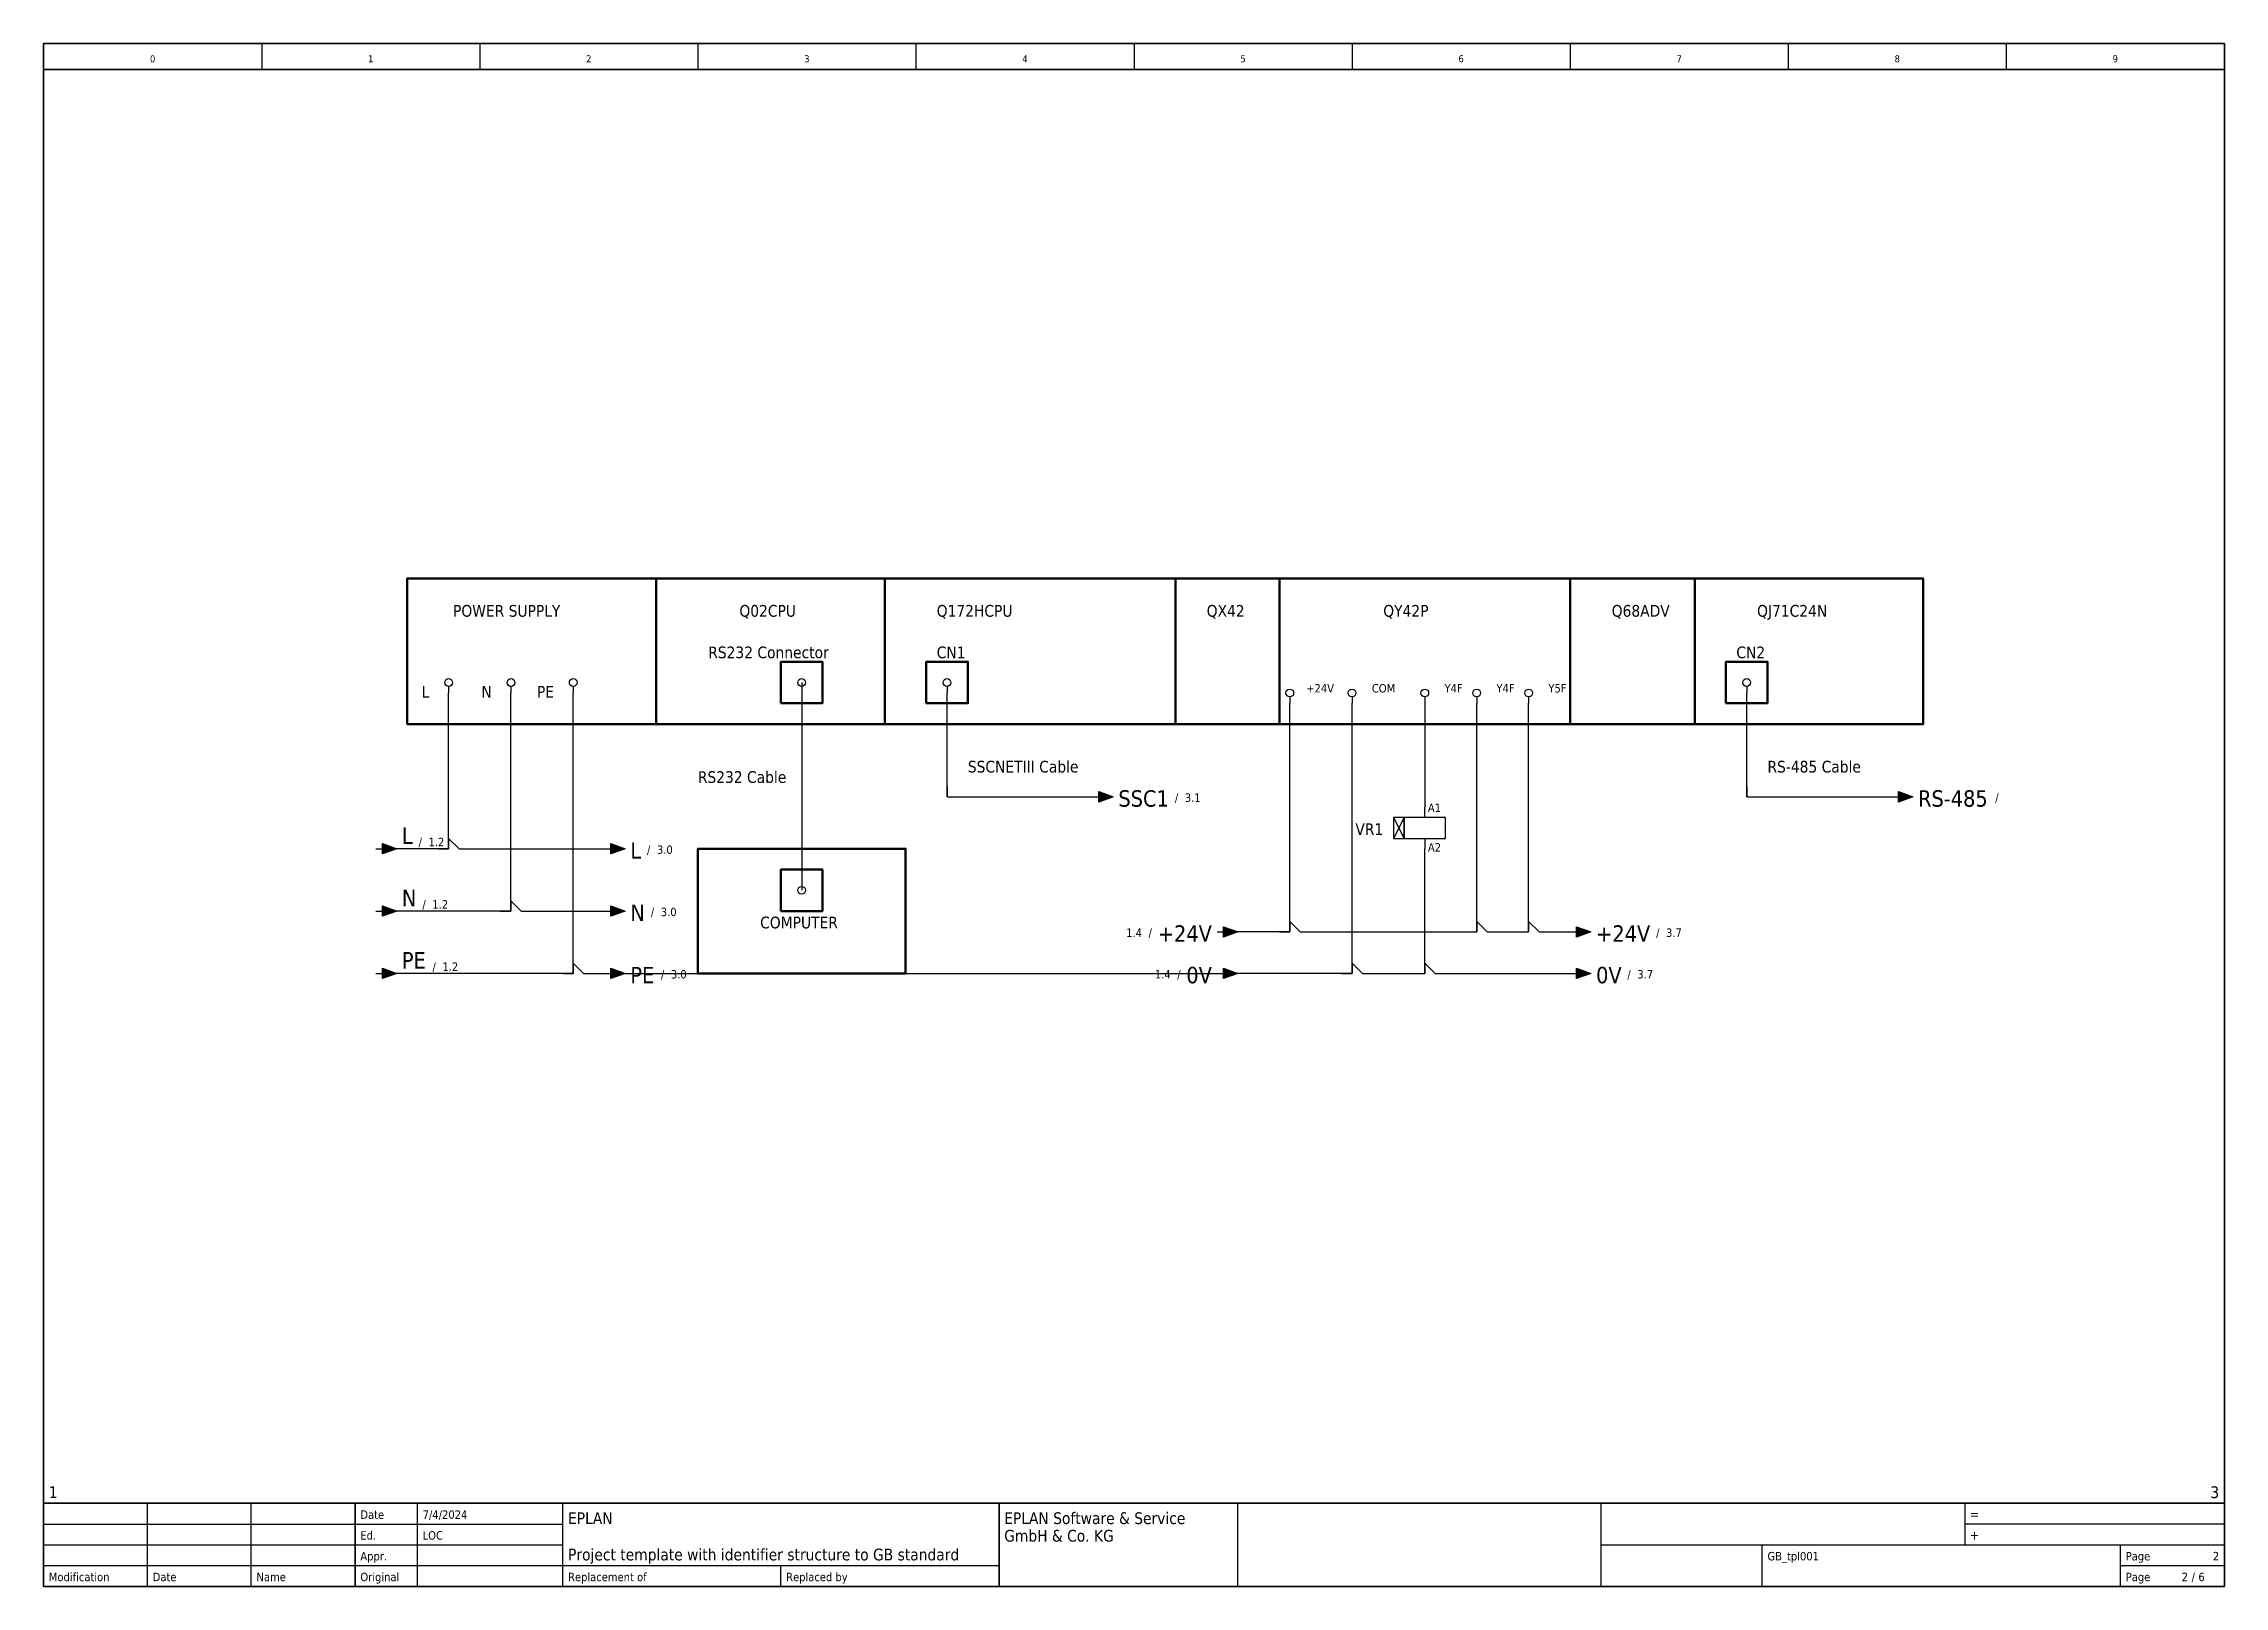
# Model space of a CAD drawing. Header units: millimetres. Extents: x 0 to 420, y 0 to 297.
import ezdxf
from ezdxf.enums import TextEntityAlignment as Align

# ---------------------------------------------------------------- set-up
doc = ezdxf.new("R2010")
doc.units = ezdxf.units.MM
for name, color, linetype, lineweight in [('EPLAN100', 7, 'Continuous', 50), ('EPLAN108', 5, 'Continuous', 35), ('EPLAN201', 7, 'Continuous', 35), ('EPLAN300', 5, 'Continuous', 25), ('EPLAN311', 1, 'Continuous', 25), ('EPLAN400', 5, 'Continuous', 35), ('EPLAN403', 5, 'Continuous', 35), ('EPLAN408', 5, 'Continuous', 35), ('EPLAN420', 7, 'Continuous', 35), ('EPLAN421', 5, 'Continuous', 35), ('EPLAN422', 7, 'Continuous', 35), ('EPLAN434', 7, 'Continuous', 35), ('EPLAN440', 73, 'Continuous', 35), ('EPLAN442', 73, 'Continuous', 35), ('EPLAN451', 7, 'Continuous', 35), ('EPLAN452', 7, 'Continuous', 35), ('EPLAN453', 7, 'Continuous', 35), ('EPLAN500', 7, 'Continuous', 35), ('EPLAN501', 7, 'Continuous', 35), ('EPLAN502', 7, 'Continuous', 35), ('EPLAN503', 7, 'Continuous', 35), ('EPLAN504', 7, 'Continuous', 35), ('EPLAN512', 3, 'Continuous', 35)]:
    doc.layers.add(name, color=color, linetype=linetype, lineweight=lineweight)
doc.styles.add('Tahoma', font='')
doc.styles.get('Tahoma').set_extended_font_data('Tahoma')

# ---------------------------------------------------------------- blocks, each defined once
blk = doc.blocks.new('EPLFRAME')
at = {"layer": 'EPLAN201', "linetype": 'Continuous', "lineweight": 25, "ltscale": 4}
for p, q in [((42, 297), (42, 292)), ((84, 297), (84, 292)), ((126, 297), (126, 292)), ((168, 297), (168, 292)), ((210, 297), (210, 292)), ((252, 297), (252, 292)), ((294, 297), (294, 292)), ((336, 297), (336, 292)), ((378, 297), (378, 292)), ((20, 0), (20, 16)), ((40, 0), (40, 16)), ((72, 0), (72, 16)), ((100, 0), (100, 16)), ((230, 0), (230, 16)), ((300, 0), (300, 16)), ((370, 16), (370, 8)), ((0, 12), (100, 12)), ((420, 12), (370, 12)), ((0, 8), (100, 8)), ((300, 8), (420, 8)), ((331, 0), (331, 8)), ((400, 0), (400, 8)), ((0, 4), (184, 4)), ((142, 0), (142, 4)), ((400, 4), (420, 4))]:
    blk.add_line(p, q, dxfattribs=at)
at = {"layer": 'EPLAN201', "linetype": 'Continuous', "lineweight": 35, "ltscale": 4}
for p, q in [((0, 292), (420, 292)), ((0, 16), (420, 16)), ((60, 0), (60, 16)), ((184, 0), (184, 16))]:
    blk.add_line(p, q, dxfattribs=at)
blk.add_lwpolyline([(0, 0), (420, 0), (420, 297), (0, 297)], close=True, dxfattribs=at)
at = {"layer": 'EPLAN201', "style": 'Tahoma'}
for s, height, p in [('Date', 1.625, (61, 13)), ('=', 1.81, (371, 13)), ('Ed.', 1.625, (61, 9)), ('+', 1.81, (371, 9)), ('Appr.', 1.625, (61, 5)), ('Page', 1.625, (401, 5)), ('Modification', 1.6254, (1, 1)), ('Date', 1.625, (21, 1)), ('Name', 1.625, (41, 1)), ('Original', 1.625, (61, 1)), ('Replacement of', 1.6254, (101, 1)), ('Replaced by', 1.6254, (143, 1)), ('Page', 1.625, (401, 1))]:
    blk.add_text(s, height=height, dxfattribs=at).set_placement(p)
blk.add_text('/', height=1.63, dxfattribs=at).set_placement((414, 1), align=Align.CENTER)
at = {"layer": 'EPLAN451', "style": 'Tahoma'}
for tag, p, height in [('14_10014', (101, 12), 2.26), ('14_10015', (185, 12), 2.26), ('14_10011', (101, 5), 2.26), ('14_10013', (332, 5), 1.63), ('14_10151', (73, 1), 1.63), ('14_10300', (415, 1), 1.63)]:
    blk.add_attdef(tag, p, '', height=height, dxfattribs=at)
blk.add_attdef('4_25020', text='', height=1.63, dxfattribs=at).set_placement((413, 1), align=Align.RIGHT)
at = {"layer": 'EPLAN452', "style": 'Tahoma'}
for tag, p, height in [('4_11041', (1, 17), 2.26), ('4_11071[1]', (1, 13), 1.63), ('4_11074[1]', (21, 13), 1.63), ('4_11070[1]', (41, 13), 1.63), ('4_11024', (73, 13), 1.63), ('4_11011', (231, 12), 2.26), ('4_11030', (301, 12), 2.26), ('4_1120', (374, 13), 1.63), ('4_11071[2]', (1, 9), 1.63), ('4_11074[2]', (21, 9), 1.63), ('4_11070[2]', (41, 9), 1.63), ('4_11022', (73, 9), 1.63), ('4_1220', (374, 9), 1.63), ('4_11071[3]', (1, 5), 1.63), ('4_11074[3]', (21, 5), 1.63), ('4_11070[3]', (41, 5), 1.63), ('4_11080', (73, 5), 1.63), ('4_11059', (301, 5), 1.63)]:
    blk.add_attdef(tag, p, '', height=height, dxfattribs=at)
for tag, height, p in [('4_11040', 2.26, (419, 17)), ('4_11000', 1.63, (419, 5)), ('4_11085', 1.63, (141, 1)), ('4_11086', 1.63, (183, 1))]:
    blk.add_attdef(tag, text='', height=height, dxfattribs=at).set_placement(p, align=Align.RIGHT)
at = {"layer": 'EPLAN453', "style": 'Tahoma'}
for tag, p in [('53_19005_1', (21, 293)), ('53_19005', (63, 293)), ('53_19005_8', (105, 293)), ('53_19005_6', (147, 293)), ('53_19005_7', (189, 293)), ('53_19005_9', (231, 293)), ('53_19005_3', (273, 293)), ('53_19005_2', (315, 293)), ('53_19005_4', (357, 293)), ('53_19005_5', (399, 293))]:
    blk.add_attdef(tag, text='', height=1.35, dxfattribs=at).set_placement(p, align=Align.BOTTOM_CENTER)
blk = doc.blocks.new('EPLSYM_LibraryGB_symbol_Symbol1410_Variant0_Placement1')
at = {"layer": 'EPLAN300', "ltscale": 4}
blk.add_line((0, -0.75), (0, -2), dxfattribs=at)
at = {"layer": 'EPLAN300', "linetype": 'Continuous', "ltscale": 4}
blk.add_circle((0, 0), 0.75, dxfattribs=at)
at = {"layer": 'EPLAN408', "style": 'Tahoma'}
blk.add_attdef('17_20010', text='', height=2.2575, dxfattribs=at).set_placement((-3.7, -0.6515), align=Align.TOP_RIGHT)
at = {"layer": 'EPLAN422', "style": 'Tahoma'}
blk.add_attdef('17_20030', text='', height=3.1605, dxfattribs=at).set_placement((1.4, -1.0321), align=Align.TOP_LEFT)
at = {"layer": 'EPLAN434', "style": 'Tahoma'}
blk.add_attdef('17_20225', text='', height=1.6254, dxfattribs=at).set_placement((27.85, -0.72508), align=Align.TOP_LEFT)
at = {"layer": 'EPLAN500', "style": 'Tahoma'}
blk.add_attdef('17_20027', text='', height=1.6254, dxfattribs=at).set_placement((-3.7, -4.27508), align=Align.TOP_RIGHT)
at = {"layer": 'EPLAN501', "style": 'Tahoma'}
blk.add_attdef('17_20011', text='', height=1.6254, dxfattribs=at).set_placement((-3.7, -9.67508), align=Align.TOP_RIGHT)
at = {"layer": 'EPLAN502', "style": 'Tahoma'}
blk.add_attdef('17_20025', text='', height=1.6254, dxfattribs=at).set_placement((-3.7, -12.37508), align=Align.TOP_RIGHT)
at = {"layer": 'EPLAN503', "style": 'Tahoma'}
blk.add_attdef('17_20024', text='', height=1.6254, dxfattribs=at).set_placement((-3.7, -15.07508), align=Align.TOP_RIGHT)
at = {"layer": 'EPLAN504', "style": 'Tahoma'}
blk.add_attdef('17_20901[1]', text='', height=1.6254, dxfattribs=at).set_placement((-3.7, -6.97508), align=Align.TOP_RIGHT)
at = {"layer": 'EPLAN512', "style": 'Tahoma'}
blk.add_attdef('17_20201[1]', text='', height=1.6254, dxfattribs=at).set_placement((-3.7, -17.77508), align=Align.TOP_RIGHT)
blk = doc.blocks.new('EPLSYM_LibraryGB_symbol_Symbol1352_Variant0_Placement1')
at = {"layer": 'EPLAN300', "linetype": 'Continuous', "ltscale": 4}
blk.add_line((0, 2), (0, 0.75), dxfattribs=at)
blk.add_circle((0, 0), 0.75, dxfattribs=at)
at = {"layer": 'EPLAN408', "style": 'Tahoma'}
blk.add_attdef('17_20010', text='', height=2.2575, dxfattribs=at).set_placement((-3.7, -0.22575), align=Align.MIDDLE_RIGHT)
at = {"layer": 'EPLAN422', "style": 'Tahoma'}
blk.add_attdef('17_20030', text='', height=1.6254, dxfattribs=at).set_placement((1.4, -0.16254), align=Align.MIDDLE_LEFT)
at = {"layer": 'EPLAN434', "style": 'Tahoma'}
blk.add_attdef('17_20225', text='', height=1.6254, dxfattribs=at).set_placement((27.85, -0.16254), align=Align.MIDDLE_LEFT)
at = {"layer": 'EPLAN500', "style": 'Tahoma'}
blk.add_attdef('17_20027', text='', height=1.6254, dxfattribs=at).set_placement((-3.7, -3.38754), align=Align.MIDDLE_RIGHT)
at = {"layer": 'EPLAN501', "style": 'Tahoma'}
blk.add_attdef('17_20011', text='', height=1.6254, dxfattribs=at).set_placement((-3.7, -8.78754), align=Align.MIDDLE_RIGHT)
at = {"layer": 'EPLAN502', "style": 'Tahoma'}
blk.add_attdef('17_20025', text='', height=1.6254, dxfattribs=at).set_placement((-3.7, -11.48754), align=Align.MIDDLE_RIGHT)
at = {"layer": 'EPLAN503', "style": 'Tahoma'}
blk.add_attdef('17_20024', text='', height=1.6254, dxfattribs=at).set_placement((-3.7, -14.18754), align=Align.MIDDLE_RIGHT)
at = {"layer": 'EPLAN504', "style": 'Tahoma'}
blk.add_attdef('17_20901[1]', text='', height=1.6254, dxfattribs=at).set_placement((-3.7, -6.08754), align=Align.MIDDLE_RIGHT)
at = {"layer": 'EPLAN512', "style": 'Tahoma'}
blk.add_attdef('17_20201[1]', text='', height=1.6254, dxfattribs=at).set_placement((-3.7, -16.88754), align=Align.MIDDLE_RIGHT)
blk = doc.blocks.new('EPLSYM_LibraryGB_symbol_Symbol21_Variant0_Placement1')
at = {"layer": 'EPLAN300', "linetype": 'Continuous', "ltscale": 4}
for p, q in [((-4, 2), (-6, -2)), ((-6, 2), (-4, -2))]:
    blk.add_line(p, q, dxfattribs=at)
at = {"layer": 'EPLAN300', "linetype": 'Continuous'}
for p, q in [((0, 2), (0, 4)), ((0, -2), (0, -4))]:
    blk.add_line(p, q, dxfattribs=at)
at = {"layer": 'EPLAN300', "linetype": 'Continuous', "ltscale": 4}
blk.add_lwpolyline([(-6, -2), (-4, -2), (-4, 2), (-6, 2)], close=True, dxfattribs=at)
at = {"layer": 'EPLAN300', "linetype": 'Continuous'}
blk.add_lwpolyline([(-4, -2), (4, -2), (4, 2), (-4, 2)], close=True, dxfattribs=at)
at = {"layer": 'EPLAN400', "style": 'Tahoma'}
blk.add_attdef('17_20010', text='', height=2.2575, dxfattribs=at).set_placement((-8, -0.22575), align=Align.MIDDLE_RIGHT)
at = {"layer": 'EPLAN420', "style": 'Tahoma'}
blk.add_attdef('17_20028[1]', text='', height=1.6254, dxfattribs=at).set_placement((0.6, 2.6), align=Align.BOTTOM_LEFT)
blk.add_attdef('17_20028[2]', text='', height=1.6254, dxfattribs=at).set_placement((0.6, -2.92508), align=Align.TOP_LEFT)
at = {"layer": 'EPLAN421', "style": 'Tahoma'}
blk.add_attdef('17_20029[1]', text='', height=1.1739, dxfattribs=at).set_placement((0.6, 5.3), align=Align.BOTTOM_LEFT)
blk.add_attdef('17_20029[2]', text='', height=1.1739, dxfattribs=at).set_placement((0.6, -5.53478), align=Align.TOP_LEFT)
at = {"layer": 'EPLAN440', "style": 'Tahoma'}
blk.add_attdef('17_20300', text='', height=1.6254, dxfattribs=at).set_placement((-8, -3.38754), align=Align.MIDDLE_RIGHT)
at = {"layer": 'EPLAN500', "style": 'Tahoma'}
blk.add_attdef('17_20027', text='', height=1.6254, dxfattribs=at).set_placement((-8, -6.08754), align=Align.MIDDLE_RIGHT)
at = {"layer": 'EPLAN501', "style": 'Tahoma'}
blk.add_attdef('17_20011', text='', height=1.6254, dxfattribs=at).set_placement((-8, -11.48754), align=Align.MIDDLE_RIGHT)
at = {"layer": 'EPLAN502', "style": 'Tahoma'}
blk.add_attdef('17_20025', text='', height=1.6254, dxfattribs=at).set_placement((-8, -14.18754), align=Align.MIDDLE_RIGHT)
at = {"layer": 'EPLAN503', "style": 'Tahoma'}
blk.add_attdef('17_20024', text='', height=1.6254, dxfattribs=at).set_placement((-8, -16.88754), align=Align.MIDDLE_RIGHT)
at = {"layer": 'EPLAN504', "style": 'Tahoma'}
blk.add_attdef('17_20901[1]', text='', height=1.6254, dxfattribs=at).set_placement((-8, -8.78754), align=Align.MIDDLE_RIGHT)
at = {"layer": 'EPLAN512', "style": 'Tahoma'}
blk.add_attdef('17_20201[1]', text='', height=1.6254, dxfattribs=at).set_placement((-8, -19.58754), align=Align.MIDDLE_RIGHT)
blk = doc.blocks.new('EPLSYM_LibrarySPECIAL_Symbol8_Variant0_Placement1')
at = {"layer": 'EPLAN311', "linetype": 'Continuous', "ltscale": 4}
blk.add_hatch(color=256, dxfattribs=at).paths.add_polyline_path([(-0.75, 1), (2, 0), (-0.75, -1)], flags=0)
blk.add_line((-2, 0), (-0.75, 0), dxfattribs=at)
blk.add_lwpolyline([(-0.75, 1), (2, 0), (-0.75, -1)], close=True, dxfattribs=at)
at = {"layer": 'EPLAN403', "style": 'Tahoma'}
blk.add_attdef('70_20010', text='', height=3.16, dxfattribs=at).set_placement((3, 0), align=Align.BOTTOM_LEFT)
at = {"layer": 'EPLAN442', "style": 'Tahoma'}
for tag, p in [('70_24350', (23.82, 0)), ('70_24300', (81.5, 0))]:
    blk.add_attdef(tag, text='', height=1.63, dxfattribs=at).set_placement(p, align=Align.BOTTOM_LEFT)
blk = doc.blocks.new('EPLSYM_LibrarySPECIAL_Symbol8_Variant4_Placement1')
at = {"layer": 'EPLAN311', "linetype": 'Continuous', "ltscale": 4}
blk.add_hatch(color=256, dxfattribs=at).paths.add_polyline_path([(-0.75, 1), (2, 0), (-0.75, -1)], flags=0)
blk.add_line((-2, 0), (-0.75, 0), dxfattribs=at)
blk.add_lwpolyline([(-0.75, 1), (2, 0), (-0.75, -1)], close=True, dxfattribs=at)
at = {"layer": 'EPLAN403', "style": 'Tahoma'}
blk.add_attdef('70_20010', text='', height=3.1605, dxfattribs=at).set_placement((-3, -0.31605), align=Align.MIDDLE_RIGHT)
at = {"layer": 'EPLAN442', "style": 'Tahoma'}
for tag, p in [('70_24300', (-81.5, -0.16254)), ('70_24350', (-23.82, -0.16254))]:
    blk.add_attdef(tag, text='', height=1.6254, dxfattribs=at).set_placement(p, align=Align.MIDDLE_RIGHT)

msp = doc.modelspace()

# ---------------------------------------------------------------- linework, layer by layer
at = {"layer": 'EPLAN100', "ltscale": 4}
for points in [[(70, 166), (118, 166), (118, 194), (70, 194)], [(118, 166), (162, 166), (162, 194), (118, 194)], [(162, 166), (218, 166), (218, 194), (162, 194)], [(218, 166), (238, 166), (238, 194), (218, 194)], [(238, 166), (294, 166), (294, 194), (238, 194)], [(294, 166), (318, 166), (318, 194), (294, 194)], [(318, 166), (362, 166), (362, 194), (318, 194)], [(142, 170), (150, 170), (150, 178), (142, 178)], [(170, 170), (178, 170), (178, 178), (170, 178)], [(324, 170), (332, 170), (332, 178), (324, 178)], [(126, 118), (166, 118), (166, 142), (126, 142)], [(142, 130), (150, 130), (150, 138), (142, 138)]]:
    msp.add_lwpolyline(points, close=True, dxfattribs=at)
at = {"layer": 'EPLAN311', "ltscale": 4}
for p, q in [((146, 174), (146, 134)), ((78, 142), (78, 172)), ((90, 130), (90, 172)), ((102, 118), (102, 172)), ((146, 172), (146, 136)), ((174, 152), (174, 172)), ((240, 126), (240, 170)), ((252, 118), (252, 170)), ((266, 170), (266, 150)), ((276, 126), (276, 170)), ((286, 126), (286, 170)), ((328, 152), (328, 172)), ((174, 152), (204, 152)), ((328, 154), (328, 152)), ((328, 152), (358, 152)), ((328, 152), (330, 152)), ((78, 142), (66, 142)), ((80, 142), (110, 142)), ((266, 118), (266, 142)), ((90, 130), (66, 130)), ((92, 130), (110, 130)), ((240, 126), (228, 126)), ((242, 126), (276, 126)), ((278, 126), (286, 126)), ((288, 126), (296, 126)), ((102, 118), (66, 118)), ((104, 118), (110, 118)), ((110, 118), (228, 118)), ((252, 118), (228, 118)), ((254, 118), (266, 118)), ((268, 118), (296, 118))]:
    msp.add_line(p, q, dxfattribs=at)
at = {"layer": 'EPLAN311', "color": 1, "linetype": 'Continuous', "lineweight": 25, "ltscale": 4}
for p, q in [((174, 154), (174, 152)), ((174, 152), (176, 152)), ((78, 144), (78, 142)), ((78, 144), (80, 142)), ((76, 142), (78, 142)), ((90, 132), (90, 130)), ((90, 132), (92, 130)), ((88, 130), (90, 130)), ((238, 126), (240, 126)), ((240, 128), (240, 126)), ((240, 128), (242, 126)), ((274, 126), (276, 126)), ((276, 128), (276, 126)), ((276, 128), (278, 126)), ((284, 126), (286, 126)), ((286, 128), (286, 126)), ((286, 128), (288, 126)), ((100, 118), (102, 118)), ((102, 120), (102, 118)), ((102, 120), (104, 118)), ((250, 118), (252, 118)), ((252, 120), (252, 118)), ((252, 120), (254, 118)), ((264, 118), (266, 118)), ((266, 120), (266, 118)), ((266, 120), (268, 118))]:
    msp.add_line(p, q, dxfattribs=at)

# ---------------------------------------------------------------- block references
ref = msp.add_blockref('EPLFRAME', (0, 0))
ref.add_attrib('14_10011', 'Project template with identifier structure to GB standard', (101, 5), dxfattribs={"layer": 'EPLAN451', "height": 2.2575, "style": 'Tahoma'})
ref.add_attrib('4_11041', '1', (1, 17), dxfattribs={"layer": 'EPLAN452', "height": 2.2575, "style": 'Tahoma'})
ref.add_attrib('14_10013', 'GB_tpl001', (332, 5), dxfattribs={"layer": 'EPLAN451', "height": 1.6254, "style": 'Tahoma'})
ref.add_attrib('14_10014', 'EPLAN', (101, 12), dxfattribs={"layer": 'EPLAN451', "height": 2.2575, "style": 'Tahoma'})
ref.add_attrib('4_11022', 'LOC', (73, 9), dxfattribs={"layer": 'EPLAN452', "height": 1.6254, "style": 'Tahoma'})
ref.add_attrib('53_19005', '1', dxfattribs={"layer": 'EPLAN453', "height": 1.3545, "style": 'Tahoma'}).set_placement((63, 293), align=Align.BOTTOM_CENTER)
ref.add_attrib('53_19005_1', '0', dxfattribs={"layer": 'EPLAN453', "height": 1.3545, "style": 'Tahoma'}).set_placement((21, 293), align=Align.BOTTOM_CENTER)
ref.add_attrib('53_19005_2', '7', dxfattribs={"layer": 'EPLAN453', "height": 1.3545, "style": 'Tahoma'}).set_placement((315, 293), align=Align.BOTTOM_CENTER)
ref.add_attrib('53_19005_3', '6', dxfattribs={"layer": 'EPLAN453', "height": 1.3545, "style": 'Tahoma'}).set_placement((273, 293), align=Align.BOTTOM_CENTER)
ref.add_attrib('53_19005_4', '8', dxfattribs={"layer": 'EPLAN453', "height": 1.3545, "style": 'Tahoma'}).set_placement((357, 293), align=Align.BOTTOM_CENTER)
ref.add_attrib('53_19005_5', '9', dxfattribs={"layer": 'EPLAN453', "height": 1.3545, "style": 'Tahoma'}).set_placement((399, 293), align=Align.BOTTOM_CENTER)
ref.add_attrib('53_19005_6', '3', dxfattribs={"layer": 'EPLAN453', "height": 1.3545, "style": 'Tahoma'}).set_placement((147, 293), align=Align.BOTTOM_CENTER)
ref.add_attrib('14_10300', '6', (415, 1), dxfattribs={"layer": 'EPLAN451', "height": 1.6254, "style": 'Tahoma'})
ref.add_attrib('4_11040', '3', dxfattribs={"layer": 'EPLAN452', "height": 2.2575, "style": 'Tahoma'}).set_placement((419, 17), align=Align.RIGHT)
ref.add_attrib('53_19005_7', '4', dxfattribs={"layer": 'EPLAN453', "height": 1.3545, "style": 'Tahoma'}).set_placement((189, 293), align=Align.BOTTOM_CENTER)
ref.add_attrib('4_11024', '7/4/2024', (73, 13), dxfattribs={"layer": 'EPLAN452', "height": 1.6254, "style": 'Tahoma'})
ref.add_attrib('14_10015', 'EPLAN Software & Service', (185, 12), dxfattribs={"layer": 'EPLAN451', "height": 2.2575, "style": 'Tahoma'})
ref.add_attrib('4_11000', '2', dxfattribs={"layer": 'EPLAN452', "height": 1.6254, "style": 'Tahoma'}).set_placement((419, 5), align=Align.RIGHT)
ref.add_attrib('53_19005_8', '2', dxfattribs={"layer": 'EPLAN453', "height": 1.3545, "style": 'Tahoma'}).set_placement((105, 293), align=Align.BOTTOM_CENTER)
ref.add_attrib('53_19005_9', '5', dxfattribs={"layer": 'EPLAN453', "height": 1.3545, "style": 'Tahoma'}).set_placement((231, 293), align=Align.BOTTOM_CENTER)
ref.add_attrib('4_25020', '2', dxfattribs={"layer": 'EPLAN451', "height": 1.6254, "style": 'Tahoma'}).set_placement((413, 1), align=Align.RIGHT)
ref.add_attrib('14_10015/1', 'GmbH & Co. KG', (185, 8.61375), dxfattribs={"layer": 'EPLAN451', "height": 2.2575, "style": 'Tahoma'})
ref = msp.add_blockref('EPLSYM_LibraryGB_symbol_Symbol1410_Variant0_Placement1', (78, 174))
ref.add_attrib('17_20010', 'L', dxfattribs={"layer": 'EPLAN408', "height": 2.2575, "style": 'Tahoma'}).set_placement((74.3, 173.3485), align=Align.TOP_RIGHT)
ref = msp.add_blockref('EPLSYM_LibraryGB_symbol_Symbol1410_Variant0_Placement1', (90, 174))
ref.add_attrib('17_20010', 'N', dxfattribs={"layer": 'EPLAN408', "height": 2.2575, "style": 'Tahoma'}).set_placement((86.3, 173.3485), align=Align.TOP_RIGHT)
ref = msp.add_blockref('EPLSYM_LibraryGB_symbol_Symbol1410_Variant0_Placement1', (102, 174))
ref.add_attrib('17_20010', 'PE', dxfattribs={"layer": 'EPLAN408', "height": 2.2575, "style": 'Tahoma'}).set_placement((98.3, 173.3485), align=Align.TOP_RIGHT)
for name, p in [('EPLSYM_LibraryGB_symbol_Symbol1410_Variant0_Placement1', (146, 174)), ('EPLSYM_LibraryGB_symbol_Symbol1410_Variant0_Placement1', (174, 174)), ('EPLSYM_LibraryGB_symbol_Symbol1410_Variant0_Placement1', (328, 174)), ('EPLSYM_LibraryGB_symbol_Symbol1352_Variant0_Placement1', (146, 134))]:
    msp.add_blockref(name, p)
ref = msp.add_blockref('EPLSYM_LibraryGB_symbol_Symbol1410_Variant0_Placement1', (240, 172))
ref.add_attrib('17_20225', '+24V', dxfattribs={"layer": 'EPLAN434', "height": 1.6254, "style": 'Tahoma'}).set_placement((245.835, 171.6), align=Align.BOTTOM_CENTER)
ref = msp.add_blockref('EPLSYM_LibraryGB_symbol_Symbol1410_Variant0_Placement1', (252, 172))
ref.add_attrib('17_20225', 'COM', dxfattribs={"layer": 'EPLAN434', "height": 1.6254, "style": 'Tahoma'}).set_placement((255.81, 171.6), align=Align.BOTTOM_LEFT)
ref = msp.add_blockref('EPLSYM_LibraryGB_symbol_Symbol1410_Variant0_Placement1', (266, 172))
ref.add_attrib('17_20225', 'Y4F', dxfattribs={"layer": 'EPLAN434', "height": 1.6254, "style": 'Tahoma'}).set_placement((269.81, 171.6), align=Align.BOTTOM_LEFT)
ref = msp.add_blockref('EPLSYM_LibraryGB_symbol_Symbol1410_Variant0_Placement1', (276, 172))
ref.add_attrib('17_20225', 'Y4F', dxfattribs={"layer": 'EPLAN434', "height": 1.6254, "style": 'Tahoma'}).set_placement((279.81, 171.6), align=Align.BOTTOM_LEFT)
ref = msp.add_blockref('EPLSYM_LibraryGB_symbol_Symbol1410_Variant0_Placement1', (286, 172))
ref.add_attrib('17_20225', 'Y5F', dxfattribs={"layer": 'EPLAN434', "height": 1.6254, "style": 'Tahoma'}).set_placement((289.81, 171.6), align=Align.BOTTOM_LEFT)
ref = msp.add_blockref('EPLSYM_LibrarySPECIAL_Symbol8_Variant0_Placement1', (204, 152))
ref.add_attrib('70_20010', 'SSC1', dxfattribs={"layer": 'EPLAN403', "height": 3.1605, "style": 'Tahoma'}).set_placement((207, 151.68395), align=Align.MIDDLE_LEFT)
ref.add_attrib('70_24350', '/', dxfattribs={"layer": 'EPLAN442', "height": 1.6254, "style": 'Tahoma'}).set_placement((217.87, 151.83746), align=Align.MIDDLE_LEFT)
ref.add_attrib('70_24300', '3.1', dxfattribs={"layer": 'EPLAN442', "height": 1.6254, "style": 'Tahoma'}).set_placement((219.78, 151.83746), align=Align.MIDDLE_LEFT)
ref = msp.add_blockref('EPLSYM_LibrarySPECIAL_Symbol8_Variant0_Placement1', (358, 152))
ref.add_attrib('70_20010', 'RS-485', dxfattribs={"layer": 'EPLAN403', "height": 3.1605, "style": 'Tahoma'}).set_placement((361, 151.68395), align=Align.MIDDLE_LEFT)
ref.add_attrib('70_24350', '/', dxfattribs={"layer": 'EPLAN442', "height": 1.6254, "style": 'Tahoma'}).set_placement((375.86, 151.83746), align=Align.MIDDLE_LEFT)
ref = msp.add_blockref('EPLSYM_LibraryGB_symbol_Symbol21_Variant0_Placement1', (266, 146))
ref.add_attrib('17_20028[2]', 'A2', dxfattribs={"layer": 'EPLAN420', "height": 1.6254, "style": 'Tahoma'}).set_placement((266.6, 143.07492), align=Align.TOP_LEFT)
ref.add_attrib('17_20028[1]', 'A1', dxfattribs={"layer": 'EPLAN420', "height": 1.6254, "style": 'Tahoma'}).set_placement((266.6, 148.6), align=Align.BOTTOM_LEFT)
ref.add_attrib('17_20010', 'VR1', dxfattribs={"layer": 'EPLAN400', "height": 2.2575, "style": 'Tahoma'}).set_placement((258, 145.77425), align=Align.MIDDLE_RIGHT)
ref = msp.add_blockref('EPLSYM_LibrarySPECIAL_Symbol8_Variant0_Placement1', (66, 142))
ref.add_attrib('70_20010', 'L', dxfattribs={"layer": 'EPLAN403', "height": 3.1605, "style": 'Tahoma'}).set_placement((69, 142), align=Align.BOTTOM_LEFT)
ref.add_attrib('70_24350', '/', dxfattribs={"layer": 'EPLAN442', "height": 1.6254, "style": 'Tahoma'}).set_placement((72.21, 142), align=Align.BOTTOM_LEFT)
ref.add_attrib('70_24300', '1.2', dxfattribs={"layer": 'EPLAN442', "height": 1.6254, "style": 'Tahoma'}).set_placement((74.12, 142), align=Align.BOTTOM_LEFT)
ref = msp.add_blockref('EPLSYM_LibrarySPECIAL_Symbol8_Variant0_Placement1', (110, 142))
ref.add_attrib('70_20010', 'L', dxfattribs={"layer": 'EPLAN403', "height": 3.1605, "style": 'Tahoma'}).set_placement((113, 141.68395), align=Align.MIDDLE_LEFT)
ref.add_attrib('70_24350', '/', dxfattribs={"layer": 'EPLAN442', "height": 1.6254, "style": 'Tahoma'}).set_placement((116.21, 141.83746), align=Align.MIDDLE_LEFT)
ref.add_attrib('70_24300', '3.0', dxfattribs={"layer": 'EPLAN442', "height": 1.6254, "style": 'Tahoma'}).set_placement((118.12, 141.83746), align=Align.MIDDLE_LEFT)
ref = msp.add_blockref('EPLSYM_LibrarySPECIAL_Symbol8_Variant0_Placement1', (66, 130))
ref.add_attrib('70_20010', 'N', dxfattribs={"layer": 'EPLAN403', "height": 3.1605, "style": 'Tahoma'}).set_placement((69, 130), align=Align.BOTTOM_LEFT)
ref.add_attrib('70_24350', '/', dxfattribs={"layer": 'EPLAN442', "height": 1.6254, "style": 'Tahoma'}).set_placement((72.95, 130), align=Align.BOTTOM_LEFT)
ref.add_attrib('70_24300', '1.2', dxfattribs={"layer": 'EPLAN442', "height": 1.6254, "style": 'Tahoma'}).set_placement((74.86, 130), align=Align.BOTTOM_LEFT)
ref = msp.add_blockref('EPLSYM_LibrarySPECIAL_Symbol8_Variant0_Placement1', (110, 130))
ref.add_attrib('70_20010', 'N', dxfattribs={"layer": 'EPLAN403', "height": 3.1605, "style": 'Tahoma'}).set_placement((113, 129.68395), align=Align.MIDDLE_LEFT)
ref.add_attrib('70_24350', '/', dxfattribs={"layer": 'EPLAN442', "height": 1.6254, "style": 'Tahoma'}).set_placement((116.95, 129.83746), align=Align.MIDDLE_LEFT)
ref.add_attrib('70_24300', '3.0', dxfattribs={"layer": 'EPLAN442', "height": 1.6254, "style": 'Tahoma'}).set_placement((118.86, 129.83746), align=Align.MIDDLE_LEFT)
ref = msp.add_blockref('EPLSYM_LibrarySPECIAL_Symbol8_Variant4_Placement1', (228, 126))
ref.add_attrib('70_20010', '+24V', dxfattribs={"layer": 'EPLAN403', "height": 3.1605, "style": 'Tahoma'}).set_placement((225, 125.68395), align=Align.MIDDLE_RIGHT)
ref.add_attrib('70_24350', '/', dxfattribs={"layer": 'EPLAN442', "height": 1.6254, "style": 'Tahoma'}).set_placement((213.45, 125.83746), align=Align.MIDDLE_RIGHT)
ref.add_attrib('70_24300', '1.4', dxfattribs={"layer": 'EPLAN442', "height": 1.6254, "style": 'Tahoma'}).set_placement((211.54, 125.83746), align=Align.MIDDLE_RIGHT)
ref = msp.add_blockref('EPLSYM_LibrarySPECIAL_Symbol8_Variant0_Placement1', (296, 126))
ref.add_attrib('70_20010', '+24V', dxfattribs={"layer": 'EPLAN403', "height": 3.1605, "style": 'Tahoma'}).set_placement((299, 125.68395), align=Align.MIDDLE_LEFT)
ref.add_attrib('70_24350', '/', dxfattribs={"layer": 'EPLAN442', "height": 1.6254, "style": 'Tahoma'}).set_placement((310.55, 125.83746), align=Align.MIDDLE_LEFT)
ref.add_attrib('70_24300', '3.7', dxfattribs={"layer": 'EPLAN442', "height": 1.6254, "style": 'Tahoma'}).set_placement((312.46, 125.83746), align=Align.MIDDLE_LEFT)
ref = msp.add_blockref('EPLSYM_LibrarySPECIAL_Symbol8_Variant0_Placement1', (66, 118))
ref.add_attrib('70_20010', 'PE', dxfattribs={"layer": 'EPLAN403', "height": 3.1605, "style": 'Tahoma'}).set_placement((69, 118), align=Align.BOTTOM_LEFT)
ref.add_attrib('70_24350', '/', dxfattribs={"layer": 'EPLAN442', "height": 1.6254, "style": 'Tahoma'}).set_placement((74.89, 118), align=Align.BOTTOM_LEFT)
ref.add_attrib('70_24300', '1.2', dxfattribs={"layer": 'EPLAN442', "height": 1.6254, "style": 'Tahoma'}).set_placement((76.8, 118), align=Align.BOTTOM_LEFT)
ref = msp.add_blockref('EPLSYM_LibrarySPECIAL_Symbol8_Variant0_Placement1', (110, 118))
ref.add_attrib('70_20010', 'PE', dxfattribs={"layer": 'EPLAN403', "height": 3.1605, "style": 'Tahoma'}).set_placement((113, 117.68395), align=Align.MIDDLE_LEFT)
ref.add_attrib('70_24350', '/', dxfattribs={"layer": 'EPLAN442', "height": 1.6254, "style": 'Tahoma'}).set_placement((118.89, 117.83746), align=Align.MIDDLE_LEFT)
ref.add_attrib('70_24300', '3.0', dxfattribs={"layer": 'EPLAN442', "height": 1.6254, "style": 'Tahoma'}).set_placement((120.8, 117.83746), align=Align.MIDDLE_LEFT)
ref = msp.add_blockref('EPLSYM_LibrarySPECIAL_Symbol8_Variant4_Placement1', (228, 118))
ref.add_attrib('70_20010', '0V', dxfattribs={"layer": 'EPLAN403', "height": 3.1605, "style": 'Tahoma'}).set_placement((225, 117.68395), align=Align.MIDDLE_RIGHT)
ref.add_attrib('70_24350', '/', dxfattribs={"layer": 'EPLAN442', "height": 1.6254, "style": 'Tahoma'}).set_placement((218.98, 117.83746), align=Align.MIDDLE_RIGHT)
ref.add_attrib('70_24300', '1.4', dxfattribs={"layer": 'EPLAN442', "height": 1.6254, "style": 'Tahoma'}).set_placement((217.07, 117.83746), align=Align.MIDDLE_RIGHT)
ref = msp.add_blockref('EPLSYM_LibrarySPECIAL_Symbol8_Variant0_Placement1', (296, 118))
ref.add_attrib('70_20010', '0V', dxfattribs={"layer": 'EPLAN403', "height": 3.1605, "style": 'Tahoma'}).set_placement((299, 117.68395), align=Align.MIDDLE_LEFT)
ref.add_attrib('70_24350', '/', dxfattribs={"layer": 'EPLAN442', "height": 1.6254, "style": 'Tahoma'}).set_placement((305.02, 117.83746), align=Align.MIDDLE_LEFT)
ref.add_attrib('70_24300', '3.7', dxfattribs={"layer": 'EPLAN442', "height": 1.6254, "style": 'Tahoma'}).set_placement((306.93, 117.83746), align=Align.MIDDLE_LEFT)

# ---------------------------------------------------------------- texts
at = {"layer": 'EPLAN108', "style": 'Tahoma'}
for s, p in [(' POWER SUPPLY', (78, 186)), ('Q02CPU', (134, 186)), ('Q172HCPU', (172, 186)), ('QX42', (224, 186)), ('QY42P', (258, 186)), ('Q68ADV', (302, 186)), ('QJ71C24N', (330, 186)), ('RS232 Connector', (128, 178)), ('CN1', (172, 178)), ('CN2', (326, 178)), ('RS232 Cable', (126, 154)), ('SSCNETIII Cable', (178, 156)), ('RS-485 Cable', (332, 156)), ('COMPUTER', (138, 126))]:
    msp.add_text(s, height=2.2575, dxfattribs=at).set_placement(p, align=Align.BOTTOM_LEFT)

doc.saveas('drawing.dxf')
